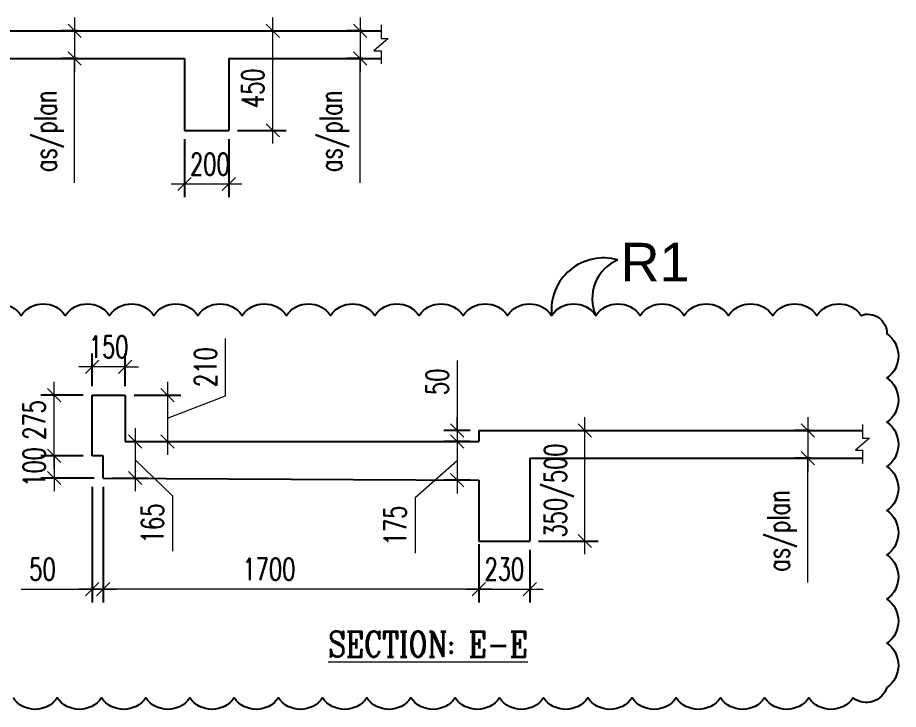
# Model space of a CAD drawing. Header units: millimetres. Extents: x 1255966 to 1543449, y 318653 to 465396.
# Drawn here: x 1405354 to 1409339, y 318653 to 321783 of the extents above; entities that cross this region are included whole.
import ezdxf

# ---------------------------------------------------------------- set-up
doc = ezdxf.new("R2010")
doc.units = ezdxf.units.MM
doc.header["$LTSCALE"] = 500
doc.header["$MEASUREMENT"] = 0
doc.header["$PDMODE"] = 34
doc.layers.get('Defpoints').update_dxf_attribs({"lineweight": 0})
for name, color, linetype, lineweight in [('BEAM ELE', 2, 'Continuous', 15), ('dim-M', 1, 'Continuous', 15), ('TEXT2', 3, 'Continuous', 15)]:
    doc.layers.add(name, color=color, linetype=linetype, lineweight=lineweight)
doc.layers.add('CLOUD', color=95, linetype='Continuous')
doc.layers.add('sec', color=31, linetype='Continuous')
doc.styles.add('2MM', font='romans.shx', dxfattribs={"width": 0.7})
doc.styles.add('3mm', font='arial.ttf')
doc.styles.add('BHTESHT$0$HSCC2', font='romanc.shx')
doc.dimstyles.new('RAJESH', dxfattribs={"dimtxt": 200, "dimasz": 180, "dimexe": 100, "dimexo": 250, "dimgap": 50, "dimtad": 2, "dimdec": 0, "dimzin": 1, "dimdsep": 46, "dimtxsty": '2MM', "dimblk": 'OBLIQUE', "dimcen": 0, "dimdle": 100, "dimclrd": 1, "dimclre": 1, "dimclrt": 3, "dimadec": 0, "dimazin": 0, "dimtfac": 1, "dimtdec": 0, "dimtix": 1, "dimtmove": 2, "dimatfit": 3, "dimfxl": 1, "dimtolj": 1, "dimlwd": -1, "dimarcsym": 0})

# ---------------------------------------------------------------- blocks, each defined once
blk = doc.blocks.new('_Oblique')
at = {"color": 0, "linetype": 'ByBlock', "lineweight": -2}
blk.add_line((-0.5, -0.5), (0.5, 0.5), dxfattribs=at)
blk = doc.blocks.new('*D328')
at = {"layer": 'Defpoints', "color": 0, "ltscale": 100, "transparency": 16777216}
for p in [(1406309.1, 321722.6), (1406508.5, 321722.6), (1406309.1, 321272.6)]:
    blk.add_point(p, dxfattribs=at)
at = {"layer": 'dim-M', "color": 1, "ltscale": 100, "transparency": 16777216}
blk.add_line((1406508.5, 321212.6), (1406508.5, 321782.6), dxfattribs=at)
at = {"layer": 'dim-M', "color": 1, "lineweight": -2, "ltscale": 100, "transparency": 16777216}
for p, q in [((1406349.1, 321722.6), (1406568.5, 321722.6)), ((1406349.1, 321272.6), (1406568.5, 321272.6))]:
    blk.add_line(p, q, dxfattribs=at)
at = {"layer": 'dim-M', "color": 1, "ltscale": 100, "transparency": 16777216, "xscale": 60, "yscale": 60, "zscale": 60}
for p, rotation in [((1406508.5, 321722.6), 90), ((1406508.5, 321272.6), 270)]:
    blk.add_blockref('_Oblique', p, dxfattribs=dict(at, rotation=rotation))
at = {"layer": 'dim-M', "color": 3, "ltscale": 100, "transparency": 16777216, "insert": (1406418.5, 321462.9), "char_height": 100, "attachment_point": 5, "rotation": 90, "style": '2MM'}
blk.add_mtext('\\A1;450', dxfattribs=at)
blk = doc.blocks.new('*D329')
at = {"layer": 'Defpoints', "color": 0, "ltscale": 100, "transparency": 16777216}
for p in [(1406109.1, 321272.6), (1406309.1, 321272.6), (1406309.1, 321029.9)]:
    blk.add_point(p, dxfattribs=at)
at = {"layer": 'dim-M', "color": 1, "lineweight": -2, "ltscale": 100, "transparency": 16777216}
for p, q in [((1406109.1, 321232.6), (1406109.1, 320969.9)), ((1406309.1, 321232.6), (1406309.1, 320969.9))]:
    blk.add_line(p, q, dxfattribs=at)
at = {"layer": 'dim-M', "color": 1, "ltscale": 100, "transparency": 16777216}
blk.add_line((1406049.1, 321029.9), (1406369.1, 321029.9), dxfattribs=at)
at = {"layer": 'dim-M', "color": 1, "ltscale": 100, "transparency": 16777216, "xscale": 60, "yscale": 60, "zscale": 60, "rotation": 180}
blk.add_blockref('_Oblique', (1406109.1, 321029.9), dxfattribs=at)
at = {"layer": 'dim-M', "color": 1, "ltscale": 100, "transparency": 16777216, "xscale": 60, "yscale": 60, "zscale": 60}
blk.add_blockref('_Oblique', (1406309.1, 321029.9), dxfattribs=at)
at = {"layer": 'dim-M', "color": 3, "ltscale": 100, "transparency": 16777216, "insert": (1406224.1, 321119.9), "char_height": 100, "attachment_point": 5, "style": '2MM'}
blk.add_mtext('\\A1;200', dxfattribs=at)
blk = doc.blocks.new('*D326')
at = {"layer": 'Defpoints', "color": 0, "ltscale": 100, "transparency": 16777216}
for p in [(1406954.1, 321722.6), (1406903.3, 321597.6), (1406954.1, 321597.6)]:
    blk.add_point(p, dxfattribs=at)
at = {"layer": 'dim-M', "color": 1, "ltscale": 100, "transparency": 16777216}
for p, q in [((1406903.3, 321782.6), (1406903.3, 321537.6)), ((1406903.3, 321034.9), (1406903.3, 321597.6))]:
    blk.add_line(p, q, dxfattribs=at)
at = {"layer": 'dim-M', "color": 1, "lineweight": -2, "ltscale": 100, "transparency": 16777216}
for p, q in [((1406914.1, 321722.6), (1406843.3, 321722.6)), ((1406914.1, 321597.6), (1406843.3, 321597.6))]:
    blk.add_line(p, q, dxfattribs=at)
at = {"layer": 'dim-M', "color": 1, "ltscale": 100, "transparency": 16777216, "xscale": 60, "yscale": 60, "zscale": 60}
for p, rotation in [((1406903.3, 321722.6), 90), ((1406903.3, 321597.6), 270)]:
    blk.add_blockref('_Oblique', p, dxfattribs=dict(at, rotation=rotation))
at = {"layer": 'dim-M', "color": 3, "ltscale": 100, "transparency": 16777216, "insert": (1406787.1, 321268.2), "char_height": 100, "attachment_point": 5, "rotation": 90, "style": '2MM'}
blk.add_mtext('\\A1;as/plan', dxfattribs=at)
blk = doc.blocks.new('*D332')
at = {"layer": 'Defpoints', "color": 0, "ltscale": 100, "transparency": 16777216}
for p in [(1405663.1, 321722.6), (1405612.2, 321597.6), (1405663.1, 321597.6)]:
    blk.add_point(p, dxfattribs=at)
at = {"layer": 'dim-M', "color": 1, "ltscale": 100, "transparency": 16777216}
for p, q in [((1405612.2, 321782.6), (1405612.2, 321537.6)), ((1405612.2, 321034.9), (1405612.2, 321597.6))]:
    blk.add_line(p, q, dxfattribs=at)
at = {"layer": 'dim-M', "color": 1, "lineweight": -2, "ltscale": 100, "transparency": 16777216}
for p, q in [((1405623.1, 321722.6), (1405552.2, 321722.6)), ((1405623.1, 321597.6), (1405552.2, 321597.6))]:
    blk.add_line(p, q, dxfattribs=at)
at = {"layer": 'dim-M', "color": 1, "ltscale": 100, "transparency": 16777216, "xscale": 60, "yscale": 60, "zscale": 60}
for p, rotation in [((1405612.2, 321722.6), 90), ((1405612.2, 321597.6), 270)]:
    blk.add_blockref('_Oblique', p, dxfattribs=dict(at, rotation=rotation))
at = {"layer": 'dim-M', "color": 3, "ltscale": 100, "transparency": 16777216, "insert": (1405496.1, 321268.2), "char_height": 100, "attachment_point": 5, "rotation": 90, "style": '2MM'}
blk.add_mtext('\\A1;as/plan', dxfattribs=at)
blk = doc.blocks.new('*D554')
at = {"layer": 'Defpoints', "color": 0, "ltscale": 100, "transparency": 16777216}
for p in [(1407671.1, 319914.8), (1407919.9, 319914.8), (1407671.1, 319414.8)]:
    blk.add_point(p, dxfattribs=at)
at = {"layer": 'dim-M', "color": 1, "ltscale": 100, "transparency": 16777216}
blk.add_line((1407919.9, 319354.8), (1407919.9, 319974.8), dxfattribs=at)
at = {"layer": 'dim-M', "color": 1, "lineweight": -2, "ltscale": 100, "transparency": 16777216}
for p, q in [((1407711.1, 319914.8), (1407979.9, 319914.8)), ((1407711.1, 319414.8), (1407979.9, 319414.8))]:
    blk.add_line(p, q, dxfattribs=at)
at = {"layer": 'dim-M', "color": 1, "ltscale": 100, "transparency": 16777216, "xscale": 60, "yscale": 60, "zscale": 60}
for p, rotation in [((1407919.9, 319914.8), 90), ((1407919.9, 319414.8), 270)]:
    blk.add_blockref('_Oblique', p, dxfattribs=dict(at, rotation=rotation))
at = {"layer": 'dim-M', "color": 3, "ltscale": 100, "transparency": 16777216, "insert": (1407803.7, 319643.2), "char_height": 100, "attachment_point": 5, "rotation": 90, "style": '2MM'}
blk.add_mtext('\\A1;350/500', dxfattribs=at)
blk = doc.blocks.new('*D555')
at = {"layer": 'Defpoints', "color": 0, "ltscale": 100, "transparency": 16777216}
for p in [(1407441.1, 319414.8), (1407671.1, 319414.8), (1407671.1, 319197.1)]:
    blk.add_point(p, dxfattribs=at)
at = {"layer": 'dim-M', "color": 1, "lineweight": -2, "ltscale": 100, "transparency": 16777216}
for p, q in [((1407441.1, 319374.8), (1407441.1, 319137.1)), ((1407671.1, 319374.8), (1407671.1, 319137.1))]:
    blk.add_line(p, q, dxfattribs=at)
at = {"layer": 'dim-M', "color": 1, "ltscale": 100, "transparency": 16777216}
blk.add_line((1407381.1, 319197.1), (1407731.1, 319197.1), dxfattribs=at)
at = {"layer": 'dim-M', "color": 1, "ltscale": 100, "transparency": 16777216, "xscale": 60, "yscale": 60, "zscale": 60, "rotation": 180}
blk.add_blockref('_Oblique', (1407441.1, 319197.1), dxfattribs=at)
at = {"layer": 'dim-M', "color": 1, "ltscale": 100, "transparency": 16777216, "xscale": 60, "yscale": 60, "zscale": 60}
blk.add_blockref('_Oblique', (1407671.1, 319197.1), dxfattribs=at)
at = {"layer": 'dim-M', "color": 3, "ltscale": 100, "transparency": 16777216, "insert": (1407556.1, 319287.1), "char_height": 100, "attachment_point": 5, "style": '2MM'}
blk.add_mtext('\\A1;230', dxfattribs=at)
blk = doc.blocks.new('*D549')
at = {"layer": 'Defpoints', "color": 0, "ltscale": 100, "transparency": 16777216}
for p in [(1408979.3, 319914.8), (1408928.4, 319789.8), (1408979.3, 319789.8)]:
    blk.add_point(p, dxfattribs=at)
at = {"layer": 'dim-M', "color": 1, "ltscale": 100, "transparency": 16777216}
for p, q in [((1408928.4, 319974.8), (1408928.4, 319729.8)), ((1408928.4, 319227.1), (1408928.4, 319789.8))]:
    blk.add_line(p, q, dxfattribs=at)
at = {"layer": 'dim-M', "color": 1, "lineweight": -2, "ltscale": 100, "transparency": 16777216}
for p, q in [((1408939.3, 319914.8), (1408868.4, 319914.8)), ((1408939.3, 319789.8), (1408868.4, 319789.8))]:
    blk.add_line(p, q, dxfattribs=at)
at = {"layer": 'dim-M', "color": 1, "ltscale": 100, "transparency": 16777216, "xscale": 60, "yscale": 60, "zscale": 60}
for p, rotation in [((1408928.4, 319914.8), 90), ((1408928.4, 319789.8), 270)]:
    blk.add_blockref('_Oblique', p, dxfattribs=dict(at, rotation=rotation))
at = {"layer": 'dim-M', "color": 3, "ltscale": 100, "transparency": 16777216, "insert": (1408812.2, 319460.4), "char_height": 100, "attachment_point": 5, "rotation": 90, "style": '2MM'}
blk.add_mtext('\\A1;as/plan', dxfattribs=at)
blk = doc.blocks.new('*D550')
at = {"layer": 'Defpoints', "color": 0, "ltscale": 100, "transparency": 16777216}
for p in [(1405741.1, 319699.8), (1407441.1, 319439.8), (1405741.1, 319197.1)]:
    blk.add_point(p, dxfattribs=at)
at = {"layer": 'dim-M', "color": 1, "lineweight": -2, "ltscale": 100, "transparency": 16777216}
for p, q in [((1405741.1, 319659.8), (1405741.1, 319137.1)), ((1407441.1, 319399.8), (1407441.1, 319137.1))]:
    blk.add_line(p, q, dxfattribs=at)
at = {"layer": 'dim-M', "color": 1, "ltscale": 100, "transparency": 16777216}
blk.add_line((1407501.1, 319197.1), (1405681.1, 319197.1), dxfattribs=at)
at = {"layer": 'dim-M', "color": 1, "ltscale": 100, "transparency": 16777216, "xscale": 60, "yscale": 60, "zscale": 60, "rotation": 180}
blk.add_blockref('_Oblique', (1405741.1, 319197.1), dxfattribs=at)
at = {"layer": 'dim-M', "color": 1, "ltscale": 100, "transparency": 16777216, "xscale": 60, "yscale": 60, "zscale": 60}
blk.add_blockref('_Oblique', (1407441.1, 319197.1), dxfattribs=at)
at = {"layer": 'dim-M', "color": 3, "ltscale": 100, "transparency": 16777216, "insert": (1406491.1, 319287.1), "char_height": 100, "attachment_point": 5, "style": '2MM'}
blk.add_mtext('\\A1;1700', dxfattribs=at)
blk = doc.blocks.new('*D551')
at = {"layer": 'Defpoints', "color": 0, "ltscale": 100, "transparency": 16777216}
for p in [(1405841.1, 319864.8), (1405741.1, 319699.8), (1405885.5, 319699.8)]:
    blk.add_point(p, dxfattribs=at)
at = {"layer": 'dim-M', "color": 1, "ltscale": 100, "transparency": 16777216}
for p, q in [((1405885.5, 319924.8), (1405885.5, 319639.8)), ((1405885.5, 319782.3), (1406054.1, 319618.9)), ((1406054.1, 319618.9), (1406054.1, 319368.9))]:
    blk.add_line(p, q, dxfattribs=at)
at = {"layer": 'dim-M', "color": 1, "lineweight": -2, "ltscale": 100, "transparency": 16777216}
for p, q in [((1405881.1, 319864.8), (1405945.5, 319864.8)), ((1405781.1, 319699.8), (1405945.5, 319699.8))]:
    blk.add_line(p, q, dxfattribs=at)
at = {"layer": 'dim-M', "color": 1, "ltscale": 100, "transparency": 16777216, "xscale": 60, "yscale": 60, "zscale": 60}
for p, rotation in [((1405885.5, 319864.8), 90), ((1405885.5, 319699.8), 270)]:
    blk.add_blockref('_Oblique', p, dxfattribs=dict(at, rotation=rotation))
at = {"layer": 'dim-M', "color": 3, "ltscale": 100, "transparency": 16777216, "insert": (1405964.1, 319493.9), "char_height": 100, "attachment_point": 5, "rotation": 90, "style": '2MM'}
blk.add_mtext('\\A1;165', dxfattribs=at)
blk = doc.blocks.new('*D556')
at = {"layer": 'Defpoints', "color": 0, "ltscale": 100, "transparency": 16777216}
for p in [(1407441.1, 319914.8), (1407342.8, 319864.8), (1407441.1, 319864.8)]:
    blk.add_point(p, dxfattribs=at)
at = {"layer": 'dim-M', "color": 1, "ltscale": 100, "transparency": 16777216}
for p, q in [((1407342.8, 320231.4), (1407342.8, 319914.8)), ((1407342.8, 319914.8), (1407342.8, 319974.8)), ((1407342.8, 319914.8), (1407342.8, 319864.8)), ((1407342.8, 319914.8), (1407342.8, 319864.8)), ((1407342.8, 319864.8), (1407342.8, 319804.8))]:
    blk.add_line(p, q, dxfattribs=at)
at = {"layer": 'dim-M', "color": 1, "lineweight": -2, "ltscale": 100, "transparency": 16777216}
for p, q in [((1407401.1, 319914.8), (1407282.8, 319914.8)), ((1407401.1, 319864.8), (1407282.8, 319864.8))]:
    blk.add_line(p, q, dxfattribs=at)
at = {"layer": 'dim-M', "color": 1, "ltscale": 100, "transparency": 16777216, "xscale": 60, "yscale": 60, "zscale": 60}
for p, rotation in [((1407342.8, 319914.8), 270), ((1407342.8, 319864.8), 90)]:
    blk.add_blockref('_Oblique', p, dxfattribs=dict(at, rotation=rotation))
at = {"layer": 'dim-M', "color": 3, "ltscale": 100, "transparency": 16777216, "insert": (1407252.8, 320134.7), "char_height": 100, "attachment_point": 5, "rotation": 90, "style": '2MM'}
blk.add_mtext('\\A1;50', dxfattribs=at)
blk = doc.blocks.new('*D557')
at = {"layer": 'Defpoints', "color": 0, "ltscale": 100, "transparency": 16777216}
for p in [(1405691.1, 320202.9), (1405691.1, 320074.8), (1405841.1, 320074.8)]:
    blk.add_point(p, dxfattribs=at)
at = {"layer": 'dim-M', "color": 1, "lineweight": -2, "ltscale": 100, "transparency": 16777216}
for p, q in [((1405691.1, 320114.8), (1405691.1, 320262.9)), ((1405841.1, 320114.8), (1405841.1, 320262.9))]:
    blk.add_line(p, q, dxfattribs=at)
at = {"layer": 'dim-M', "color": 1, "ltscale": 100, "transparency": 16777216}
for p, q in [((1405691.1, 320202.9), (1405631.1, 320202.9)), ((1405841.1, 320202.9), (1405691.1, 320202.9)), ((1405841.1, 320202.9), (1405901.1, 320202.9))]:
    blk.add_line(p, q, dxfattribs=at)
at = {"layer": 'dim-M', "color": 1, "ltscale": 100, "transparency": 16777216, "xscale": 60, "yscale": 60, "zscale": 60}
blk.add_blockref('_Oblique', (1405691.1, 320202.9), dxfattribs=at)
at = {"layer": 'dim-M', "color": 1, "ltscale": 100, "transparency": 16777216, "xscale": 60, "yscale": 60, "zscale": 60, "rotation": 180}
blk.add_blockref('_Oblique', (1405841.1, 320202.9), dxfattribs=at)
at = {"layer": 'dim-M', "color": 3, "ltscale": 100, "transparency": 16777216, "insert": (1405766.1, 320292.9), "char_height": 100, "attachment_point": 5, "style": '2MM'}
blk.add_mtext('\\A1;150', dxfattribs=at)
blk = doc.blocks.new('*D552')
at = {"layer": 'Defpoints', "color": 0, "ltscale": 100, "transparency": 16777216}
for p in [(1405841.1, 320074.8), (1405841.1, 319864.8), (1406032.1, 319864.8)]:
    blk.add_point(p, dxfattribs=at)
at = {"layer": 'dim-M', "color": 1, "ltscale": 100, "transparency": 16777216}
for p, q in [((1406294.3, 320071.1), (1406294.3, 320331.1)), ((1406032.1, 320134.8), (1406032.1, 319804.8)), ((1406032.1, 319969.8), (1406294.3, 320071.1))]:
    blk.add_line(p, q, dxfattribs=at)
at = {"layer": 'dim-M', "color": 1, "lineweight": -2, "ltscale": 100, "transparency": 16777216}
for p, q in [((1405881.1, 320074.8), (1406092.1, 320074.8)), ((1405881.1, 319864.8), (1406092.1, 319864.8))]:
    blk.add_line(p, q, dxfattribs=at)
at = {"layer": 'dim-M', "color": 1, "ltscale": 100, "transparency": 16777216, "xscale": 60, "yscale": 60, "zscale": 60}
for p, rotation in [((1406032.1, 320074.8), 90), ((1406032.1, 319864.8), 270)]:
    blk.add_blockref('_Oblique', p, dxfattribs=dict(at, rotation=rotation))
at = {"layer": 'dim-M', "color": 3, "ltscale": 100, "transparency": 16777216, "insert": (1406204.3, 320201.1), "char_height": 100, "attachment_point": 5, "rotation": 90, "style": '2MM'}
blk.add_mtext('\\A1;210', dxfattribs=at)
blk = doc.blocks.new('*D558')
at = {"layer": 'Defpoints', "color": 0, "ltscale": 100, "transparency": 16777216}
for p in [(1405691.1, 319799.8), (1405519.5, 319699.8), (1405741.1, 319699.8)]:
    blk.add_point(p, dxfattribs=at)
at = {"layer": 'dim-M', "color": 1, "ltscale": 100, "transparency": 16777216}
for p, q in [((1405519.5, 319799.8), (1405519.5, 319859.8)), ((1405519.5, 319799.8), (1405519.5, 319699.8)), ((1405519.5, 319699.8), (1405519.5, 319639.8))]:
    blk.add_line(p, q, dxfattribs=at)
at = {"layer": 'dim-M', "color": 1, "lineweight": -2, "ltscale": 100, "transparency": 16777216}
for p, q in [((1405651.1, 319799.8), (1405459.5, 319799.8)), ((1405701.1, 319699.8), (1405459.5, 319699.8))]:
    blk.add_line(p, q, dxfattribs=at)
at = {"layer": 'dim-M', "color": 1, "ltscale": 100, "transparency": 16777216, "xscale": 60, "yscale": 60, "zscale": 60}
for p, rotation in [((1405519.5, 319799.8), 270), ((1405519.5, 319699.8), 90)]:
    blk.add_blockref('_Oblique', p, dxfattribs=dict(at, rotation=rotation))
at = {"layer": 'dim-M', "color": 3, "ltscale": 100, "transparency": 16777216, "insert": (1405429.5, 319749.8), "char_height": 100, "attachment_point": 5, "rotation": 90, "style": '2MM'}
blk.add_mtext('\\A1;100', dxfattribs=at)
blk = doc.blocks.new('*D553')
at = {"layer": 'Defpoints', "color": 0, "ltscale": 100, "transparency": 16777216}
for p in [(1405691.1, 319699.8), (1405741.1, 319699.8), (1405741.1, 319197.1)]:
    blk.add_point(p, dxfattribs=at)
at = {"layer": 'dim-M', "color": 1, "lineweight": -2, "ltscale": 100, "transparency": 16777216}
for p, q in [((1405691.1, 319659.8), (1405691.1, 319137.1)), ((1405741.1, 319659.8), (1405741.1, 319137.1))]:
    blk.add_line(p, q, dxfattribs=at)
at = {"layer": 'dim-M', "color": 1, "ltscale": 100, "transparency": 16777216}
for p, q in [((1405369.6, 319197.1), (1405691.1, 319197.1)), ((1405691.1, 319197.1), (1405631.1, 319197.1)), ((1405691.1, 319197.1), (1405741.1, 319197.1)), ((1405691.1, 319197.1), (1405741.1, 319197.1)), ((1405741.1, 319197.1), (1405801.1, 319197.1))]:
    blk.add_line(p, q, dxfattribs=at)
at = {"layer": 'dim-M', "color": 1, "ltscale": 100, "transparency": 16777216, "xscale": 60, "yscale": 60, "zscale": 60}
blk.add_blockref('_Oblique', (1405691.1, 319197.1), dxfattribs=at)
at = {"layer": 'dim-M', "color": 1, "ltscale": 100, "transparency": 16777216, "xscale": 60, "yscale": 60, "zscale": 60, "rotation": 180}
blk.add_blockref('_Oblique', (1405741.1, 319197.1), dxfattribs=at)
at = {"layer": 'dim-M', "color": 3, "ltscale": 100, "transparency": 16777216, "insert": (1405466.3, 319287.1), "char_height": 100, "attachment_point": 5, "style": '2MM'}
blk.add_mtext('\\A1;50', dxfattribs=at)
blk = doc.blocks.new('*D559')
at = {"layer": 'Defpoints', "color": 0, "ltscale": 100, "transparency": 16777216}
for p in [(1405519.5, 320074.8), (1405691.1, 320074.8), (1405691.1, 319799.8)]:
    blk.add_point(p, dxfattribs=at)
at = {"layer": 'dim-M', "color": 1, "ltscale": 100, "transparency": 16777216}
blk.add_line((1405519.5, 319739.8), (1405519.5, 320134.8), dxfattribs=at)
at = {"layer": 'dim-M', "color": 1, "lineweight": -2, "ltscale": 100, "transparency": 16777216}
for p, q in [((1405651.1, 320074.8), (1405459.5, 320074.8)), ((1405651.1, 319799.8), (1405459.5, 319799.8))]:
    blk.add_line(p, q, dxfattribs=at)
at = {"layer": 'dim-M', "color": 1, "ltscale": 100, "transparency": 16777216, "xscale": 60, "yscale": 60, "zscale": 60}
for p, rotation in [((1405519.5, 320074.8), 90), ((1405519.5, 319799.8), 270)]:
    blk.add_blockref('_Oblique', p, dxfattribs=dict(at, rotation=rotation))
at = {"layer": 'dim-M', "color": 3, "ltscale": 100, "transparency": 16777216, "insert": (1405429.5, 319962.4), "char_height": 100, "attachment_point": 5, "rotation": 90, "style": '2MM'}
blk.add_mtext('\\A1;275', dxfattribs=at)
blk = doc.blocks.new('*D560')
at = {"layer": 'Defpoints', "color": 0, "ltscale": 100, "transparency": 16777216}
for p in [(1407441.1, 319864.8), (1407342.8, 319689.8), (1407441.1, 319689.8)]:
    blk.add_point(p, dxfattribs=at)
at = {"layer": 'dim-M', "color": 1, "ltscale": 100, "transparency": 16777216}
for p, q in [((1407342.8, 319924.8), (1407342.8, 319629.8)), ((1407342.8, 319777.3), (1407152, 319609.6)), ((1407152, 319609.6), (1407152, 319359.6))]:
    blk.add_line(p, q, dxfattribs=at)
at = {"layer": 'dim-M', "color": 1, "lineweight": -2, "ltscale": 100, "transparency": 16777216}
for p, q in [((1407401.1, 319864.8), (1407282.8, 319864.8)), ((1407401.1, 319689.8), (1407282.8, 319689.8))]:
    blk.add_line(p, q, dxfattribs=at)
at = {"layer": 'dim-M', "color": 1, "ltscale": 100, "transparency": 16777216, "xscale": 60, "yscale": 60, "zscale": 60}
for p, rotation in [((1407342.8, 319864.8), 90), ((1407342.8, 319689.8), 270)]:
    blk.add_blockref('_Oblique', p, dxfattribs=dict(at, rotation=rotation))
at = {"layer": 'dim-M', "color": 3, "ltscale": 100, "transparency": 16777216, "insert": (1407062, 319484.6), "char_height": 100, "attachment_point": 5, "rotation": 90, "style": '2MM'}
blk.add_mtext('\\A1;175', dxfattribs=at)

msp = doc.modelspace()

# ---------------------------------------------------------------- linework, layer by layer
at = {"layer": 'BEAM ELE', "color": 1}
for points in [[(1406998.1, 321750.2), (1406998.1, 321687.4), (1407030.3, 321687.4), (1406965.9, 321633), (1406998.1, 321633), (1406998.1, 321573.7)], [(1409176.1, 319942.4), (1409176.1, 319879.6), (1409208.3, 319879.6), (1409143.9, 319825.2), (1409176.1, 319825.2), (1409176.1, 319765.9)]]:
    msp.add_lwpolyline(points, dxfattribs=at)
at = {"layer": 'CLOUD', "color": 1, "ltscale": 10}
msp.add_lwpolyline([(1405170, 320435.7, -0.520567), (1405370, 320435.7, -0.520567), (1405570, 320435.7, -0.520567), (1405770, 320435.7, -0.520567), (1405970, 320435.7, -0.520567), (1406170, 320435.7, -0.520567), (1406370, 320435.7, -0.520567), (1406570, 320435.7, -0.520567), (1406770, 320435.7, -0.520567), (1406970, 320435.7, -0.520567), (1407170, 320435.7, -0.520567), (1407370, 320435.7, -0.520567), (1407570, 320435.7, -0.520567), (1407770, 320435.7, -0.520567), (1407970, 320435.7, -0.520567), (1408170, 320435.7, -0.520567), (1408370, 320435.7, -0.520567), (1408570, 320435.7, -0.520567), (1408770, 320435.7, -0.520567), (1408970, 320435.7, -0.520567), (1409170, 320435.7, -0.520567), (1409286.6, 320352.3, -0.520567), (1409286.6, 320152.3, -0.520567), (1409286.6, 319952.3, -0.520567), (1409286.6, 319752.3, -0.520567), (1409286.6, 319552.3, -0.520567), (1409286.6, 319352.3, -0.520567), (1409286.6, 319152.3, -0.520567), (1409286.6, 318952.3, -0.520567), (1409286.6, 318752.3, -0.520567), (1409133.7, 318705.1, -0.520567), (1408933.7, 318705.1, -0.520567), (1408733.7, 318705.1, -0.520567), (1408533.7, 318705.1, -0.520567), (1408333.7, 318705.1, -0.520567), (1408133.7, 318705.1, -0.520567), (1407933.7, 318705.1, -0.520567), (1407733.7, 318705.1, -0.520567), (1407533.7, 318705.1, -0.520567), (1407333.7, 318705.1, -0.520567), (1407133.7, 318705.1, -0.520567), (1406933.7, 318705.1, -0.520567), (1406733.7, 318705.1, -0.520567), (1406533.7, 318705.1, -0.520567), (1406333.7, 318705.1, -0.520567), (1406133.7, 318705.1, -0.520567), (1405933.7, 318705.1, -0.520567), (1405733.7, 318705.1, -0.520567), (1405533.7, 318705.1, -0.520567), (1405333.7, 318705.1, -0.520567)], format="xyb", dxfattribs=at)
for centre, radius, start, end in [((1408004.3, 320459.8), 235.6, 73.816, 185.8797), ((1408141.4, 320512.4), 187.8, 112.3627, 204.1007)]:
    msp.add_arc(centre, radius, start, end, dxfattribs=at)
at = {"layer": 'sec', "color": 3, "linetype": 'ByBlock'}
for p, q in [((1404849.1, 321722.6), (1406998.1, 321722.6)), ((1404974.1, 321597.6), (1406109.1, 321597.6)), ((1406109.1, 321597.6), (1406109.1, 321272.6)), ((1406309.1, 321597.6), (1406309.1, 321272.6)), ((1406309.1, 321597.6), (1406998.1, 321597.6)), ((1406109.1, 321272.6), (1406309.1, 321272.6)), ((1405691.1, 319799.8), (1405691.1, 320074.8)), ((1405691.1, 320074.8), (1405841.1, 320074.8)), ((1405841.1, 320074.8), (1405841.1, 319864.8)), ((1407441.1, 319914.8), (1407441.1, 319864.8)), ((1407441.1, 319914.8), (1409176.1, 319914.8)), ((1405841.1, 319864.8), (1407441.1, 319864.8)), ((1405741.1, 319799.8), (1405691.1, 319799.8)), ((1405741.1, 319699.8), (1405741.1, 319799.8)), ((1407671.1, 319789.8), (1407671.1, 319414.8)), ((1407671.1, 319789.8), (1409176.1, 319789.8)), ((1405741.1, 319699.8), (1407441.1, 319689.8)), ((1407441.1, 319689.8), (1407441.1, 319414.8)), ((1407441.1, 319414.8), (1407671.1, 319414.8))]:
    msp.add_line(p, q, dxfattribs=at)

# ---------------------------------------------------------------- texts
at = {"layer": 'CLOUD', "color": 1, "linetype": 'Continuous', "style": '3mm'}
msp.add_text('R1', height=175, dxfattribs=at).set_placement((1408081.7, 320588.8, 0))
at = {"layer": 'TEXT2', "style": 'BHTESHT$0$HSCC2', "width": 0.8}
msp.add_text('%%USECTION: E-E', height=115, dxfattribs=at).set_placement((1406759.4, 318890.7, -2007576.1))

# ---------------------------------------------------------------- dimensions: what is measured, and where the dimension line sits
at = {"layer": 'dim-M', "ltscale": 100}
for base, p1, p2, text, picture, middle in [((1405612.2, 321597.6), (1405663.1, 321722.6), (1405663.1, 321597.6), 'as/plan', '*D332', (1405522.2, 321268.2)), ((1406903.3, 321597.6), (1406954.1, 321722.6), (1406954.1, 321597.6), 'as/plan', '*D326', (1406813.3, 321268.2)), ((1407919.9, 319914.8), (1407671.1, 319414.8), (1407671.1, 319914.8), '350/500', '*D554', (1407919.9, 319643.2)), ((1408928.4, 319789.8), (1408979.3, 319914.8), (1408979.3, 319789.8), 'as/plan', '*D549', (1408838.4, 319460.4))]:
    dim = msp.add_linear_dim(base=base, p1=p1, p2=p2, angle=90, text=text, dimstyle='RAJESH', override={"dimtxt": 100, "dimasz": 60, "dimexe": 60, "dimexo": 40, "dimgap": 40, "dimdle": 60, "dimtmove": 1}, dxfattribs=at)
    dim.commit()
    dim.dimension.update_dxf_attribs({"geometry": picture, "text_midpoint": middle, "dimtype": 160})
for base, p1, p2, picture, middle in [((1406508.5, 321722.6), (1406309.1, 321272.6), (1406309.1, 321722.6), '*D328', (1406508.5, 321462.9)), ((1406032.1, 319864.8), (1405841.1, 320074.8), (1405841.1, 319864.8), '*D552', (1406294.3, 320111.1)), ((1407342.8, 319864.8), (1407441.1, 319914.8), (1407441.1, 319864.8), '*D556', (1407395.4, 320134.7)), ((1405519.5, 320074.8), (1405691.1, 319799.8), (1405691.1, 320074.8), '*D559', (1405519.5, 319962.4)), ((1405885.5, 319699.8), (1405841.1, 319864.8), (1405741.1, 319699.8), '*D551', (1406054.1, 319578.9)), ((1407342.8, 319689.8), (1407441.1, 319864.8), (1407441.1, 319689.8), '*D560', (1407152, 319569.6))]:
    dim = msp.add_linear_dim(base=base, p1=p1, p2=p2, angle=90, dimstyle='RAJESH', override={"dimtxt": 100, "dimasz": 60, "dimexe": 60, "dimexo": 40, "dimgap": 40, "dimdle": 60, "dimtmove": 1}, dxfattribs=at)
    dim.commit()
    dim.dimension.update_dxf_attribs({"geometry": picture, "text_midpoint": middle, "dimtype": 160})
for base, p1, p2, picture, middle in [((1406309.1, 321029.9), (1406109.1, 321272.6), (1406309.1, 321272.6), '*D329', (1406224.1, 321029.9)), ((1405741.1, 319197.1), (1405691.1, 319699.8), (1405741.1, 319699.8), '*D553', (1405466.3, 319107.1)), ((1405741.1, 319197.1), (1407441.1, 319439.8), (1405741.1, 319699.8), '*D550', (1406491.1, 319197.1)), ((1407671.1, 319197.1), (1407441.1, 319414.8), (1407671.1, 319414.8), '*D555', (1407556.1, 319197.1))]:
    dim = msp.add_linear_dim(base=base, p1=p1, p2=p2, dimstyle='RAJESH', override={"dimtxt": 100, "dimasz": 60, "dimexe": 60, "dimexo": 40, "dimgap": 40, "dimdle": 60, "dimtmove": 1}, dxfattribs=at)
    dim.commit()
    dim.dimension.update_dxf_attribs({"geometry": picture, "text_midpoint": middle, "dimtype": 160})
dim = msp.add_linear_dim(base=(1405691.1, 320202.9), p1=(1405841.1, 320074.8), p2=(1405691.1, 320074.8), dimstyle='RAJESH', override={"dimtxt": 100, "dimasz": 60, "dimexe": 60, "dimexo": 40, "dimgap": 40, "dimdle": 60, "dimtmove": 1}, dxfattribs=at)
dim.commit()
dim.dimension.update_dxf_attribs({"geometry": '*D557', "text_midpoint": (1405766.1, 320292.9)})
dim = msp.add_linear_dim(base=(1405519.5, 319699.8), p1=(1405691.1, 319799.8), p2=(1405741.1, 319699.8), angle=90, dimstyle='RAJESH', override={"dimtxt": 100, "dimasz": 60, "dimexe": 60, "dimexo": 40, "dimgap": 40, "dimdle": 60, "dimtmove": 1}, dxfattribs=at)
dim.commit()
dim.dimension.update_dxf_attribs({"geometry": '*D558', "text_midpoint": (1405429.5, 319749.8)})

doc.saveas('drawing.dxf')
